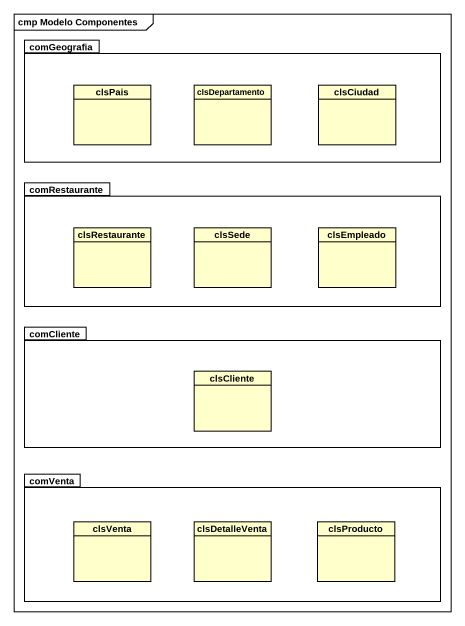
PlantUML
@startuml
mainframe cmp Modelo Componentes
hide circle
hide empty members
package comGeografia {
  class clsPais
  class clsDepartamento
  class clsCiudad
}
package comRestaurante {
  class clsRestaurante
  class clsSede
  class clsEmpleado
}
package comCliente {
  class clsCliente
}
package comVenta {
  class clsVenta
  class clsDetalleVenta
  class clsProducto
}
@enduml
